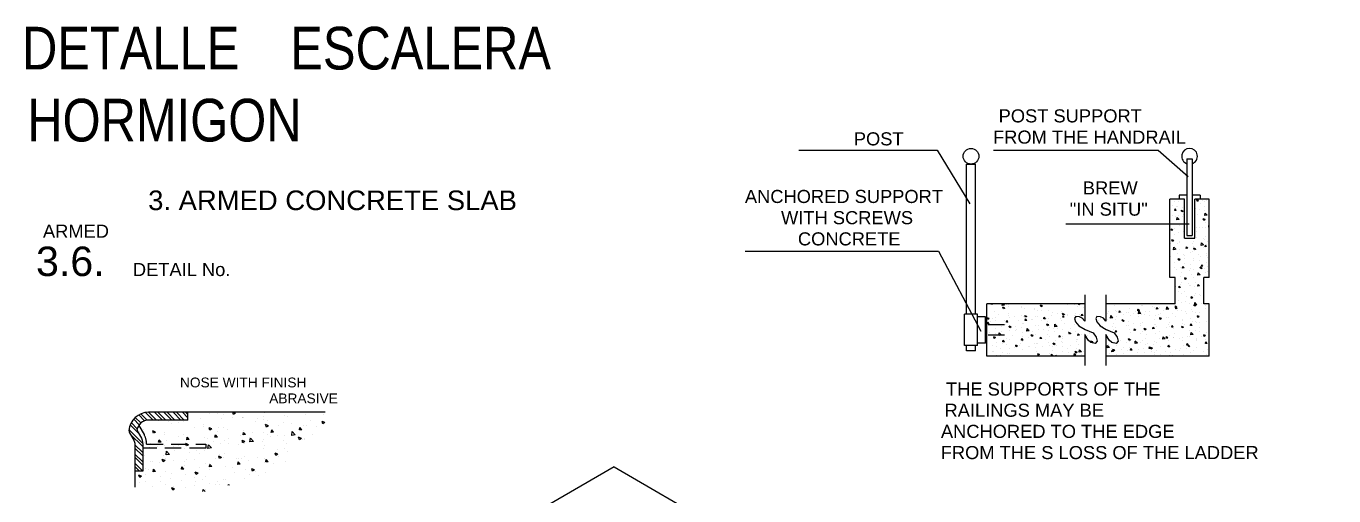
# Model space of a CAD drawing. Header units: millimetres. Extents: x 221 to 543, y -43 to 148.
# Drawn here: x 358.37 to 378.35, y 140.92 to 148.1 of the extents above; entities that cross this region are included whole.
import ezdxf
from ezdxf.enums import TextEntityAlignment as Align

# ---------------------------------------------------------------- set-up
doc = ezdxf.new("R2010")
doc.units = ezdxf.units.MM
doc.linetypes.add('HIDDEN', pattern=[0.375, 0.25, -0.125])
for name, color, linetype in [('10-SOLADOS', 15, 'Continuous'), ('ESPE', 7, 'Continuous'), ('NOTAS', 7, 'Continuous'), ('SOMBRAS', 7, 'Continuous'), ('TRAZO', 7, 'Continuous')]:
    doc.layers.add(name, color=color, linetype=linetype)
doc.styles.add('gardel', font='ARIALN.TTF')
doc.styles.add('HELV', font='HELVC-MS.SHX')
doc.styles.add('ROMAND', font='arial.ttf')

# ---------------------------------------------------------------- blocks, each defined once
blk = doc.blocks.new('*X20')
at = {"color": 0}
for p, q in [((-445.24, 421.62), (-445.24, 421.62)), ((-444.29, 421.86), (-444.29, 421.86)), ((-443.71, 421.49), (-443.71, 421.49)), ((-442.73, 421.95), (-442.73, 421.95)), ((-442.19, 420.52), (-442.19, 420.52)), ((-441.41, 421.83), (-440.71, 422.1)), ((-441.41, 421.83), (-440.91, 421.49)), ((-440.91, 421.49), (-440.71, 422.1)), ((-433.62, 421.41), (-433.62, 421.41)), ((-432.76, 419.67), (-432.76, 419.67)), ((-432.11, 421.56), (-432.11, 421.56)), ((-431.51, 420.06), (-431.51, 420.06)), ((-445.36, 418.01), (-445.36, 418.01)), ((-444.65, 416.23), (-443.87, 417.05)), ((-444.65, 416.23), (-443.76, 416.1)), ((-443.95, 414.83), (-443.95, 414.83)), ((-443.76, 416.1), (-443.87, 417.05)), ((-443.85, 414.58), (-443.15, 414.85)), ((-443.83, 418.16), (-443.83, 418.16)), ((-443.78, 419.56), (-443.78, 419.56)), ((-443.35, 414.24), (-443.15, 414.85)), ((-441.58, 418.51), (-441.58, 418.51)), ((-440.94, 416.55), (-440.94, 416.55)), ((-440.05, 418.64), (-439.96, 418.75)), ((-440.05, 418.64), (-439.96, 418.63)), ((-435.61, 416.32), (-435.61, 416.32)), ((-435.44, 417.8), (-434.74, 418.07)), ((-435.44, 417.8), (-434.95, 417.47)), ((-435.39, 415.72), (-435.39, 415.72)), ((-435.26, 419.34), (-435.26, 419.34)), ((-434.95, 417.47), (-434.74, 418.07)), ((-433.97, 414.58), (-433.19, 415.39)), ((-433.62, 416.28), (-433.62, 416.28)), ((-433.5, 419.61), (-433.5, 419.61)), ((-433.08, 414.44), (-433.19, 415.39)), ((-432.88, 418.01), (-432.4, 418.59)), ((-432.88, 418.01), (-432.28, 417.96)), ((-432.53, 415.59), (-432.53, 415.59)), ((-432.28, 417.96), (-432.4, 418.59)), ((-431.6, 416.22), (-431.6, 416.22)), ((-445.46, 412.2), (-445.36, 412.32)), ((-445.46, 411.71), (-445.24, 411.69)), ((-445.24, 411.69), (-445.36, 412.32)), ((-444.21, 414.56), (-444.21, 414.56)), ((-444.19, 413.59), (-444.19, 413.59)), ((-444.07, 411.5), (-444.07, 411.5)), ((-443.85, 414.58), (-443.35, 414.24)), ((-442.89, 411.44), (-442.89, 411.44)), ((-441.79, 411.39), (-441.79, 411.39)), ((-440.78, 410.1), (-440.78, 410.1)), ((-440.52, 411.45), (-440.52, 411.45)), ((-435.45, 409.87), (-435.45, 409.87)), ((-434.23, 412.28), (-434.23, 412.28)), ((-433.97, 414.58), (-433.08, 414.44)), ((-433.74, 412.96), (-433.74, 412.96)), ((-432.22, 410.99), (-432.22, 410.99)), ((-431.49, 410.49), (-431.01, 411.07)), ((-431.49, 410.49), (-430.9, 410.44)), ((-430.9, 410.44), (-431.01, 411.07)), ((-444.88, 406.36), (-444.88, 406.36)), ((-444.45, 404.22), (-443.97, 404.8)), ((-444.32, 404.84), (-444.32, 404.84)), ((-444.19, 408.17), (-444.19, 408.17)), ((-443.85, 404.17), (-443.97, 404.8)), ((-443.81, 406.89), (-443.81, 406.89)), ((-443.32, 404.84), (-442.54, 405.65)), ((-443.32, 404.84), (-442.43, 404.7)), ((-443.15, 407.5), (-443.15, 407.5)), ((-442.43, 404.7), (-442.54, 405.65)), ((-440.65, 407.83), (-440.65, 407.83)), ((-439.54, 406.13), (-439.54, 406.13)), ((-439.12, 405.59), (-439.12, 405.59)), ((-434.21, 405.91), (-434.21, 405.91)), ((-433.99, 406.3), (-433.99, 406.3)), ((-433.87, 409.63), (-433.87, 409.63)), ((-433.18, 405.22), (-433.18, 405.22)), ((-432.14, 408.89), (-432.14, 408.89)), ((-431.91, 406.53), (-431.21, 406.79)), ((-431.91, 406.53), (-431.41, 406.19)), ((-431.41, 406.19), (-431.21, 406.79)), ((-430.67, 405.55), (-430.67, 405.55)), ((-430.55, 409.16), (-430.55, 409.16)), ((-444.72, 399.9), (-444.72, 399.9)), ((-444.45, 404.22), (-443.85, 404.17)), ((-444.44, 401.52), (-444.44, 401.52)), ((-444.22, 400.93), (-444.22, 400.93)), ((-443.28, 403.89), (-443.28, 403.89)), ((-442.12, 400.44), (-442.12, 400.44)), ((-441.49, 401.02), (-441.49, 401.02)), ((-440.31, 403.3), (-439.61, 403.57)), ((-440.31, 403.3), (-439.81, 402.96)), ((-439.81, 402.96), (-439.61, 403.57)), ((-439.49, 404.39), (-439.49, 404.39)), ((-439.38, 399.68), (-439.38, 399.68)), ((-439.24, 402.27), (-439.24, 402.27)), ((-438.39, 401.93), (-438.39, 401.93)), ((-437.28, 403.6), (-436.8, 404.17)), ((-437.28, 403.6), (-436.68, 403.55)), ((-436.68, 403.55), (-436.8, 404.17)), ((-436.15, 400.8), (-436.15, 400.8)), ((-435.99, 399.73), (-435.99, 399.73)), ((-435.81, 401.28), (-435.81, 401.28)), ((-434.11, 402.97), (-434.11, 402.97)), ((-433.3, 401.61), (-433.3, 401.61)), ((-432.65, 403.18), (-431.87, 403.99)), ((-432.65, 403.18), (-431.76, 403.04)), ((-432.56, 402.93), (-432.56, 402.93)), ((-431.76, 403.04), (-431.87, 403.99)), ((-430.81, 400.57), (-430.81, 400.57)), ((-444.75, 396.5), (-444.75, 396.5)), ((-444.68, 394.86), (-444.68, 394.86)), ((-444.56, 398.19), (-444.56, 398.19)), ((-443.48, 395.94), (-443.48, 395.94)), ((-443.06, 396.7), (-442.58, 397.28)), ((-443.06, 396.7), (-442.47, 396.65)), ((-442.74, 396.05), (-442.04, 396.32)), ((-442.74, 396.05), (-442.25, 395.71)), ((-442.47, 396.65), (-442.58, 397.28)), ((-442.25, 395.71), (-442.04, 396.32)), ((-441.82, 398.73), (-441.82, 398.73)), ((-439.49, 395.61), (-439.49, 395.61)), ((-439.37, 398.94), (-439.37, 398.94)), ((-438.44, 397.33), (-438.44, 397.33)), ((-438.14, 395.71), (-438.14, 395.71)), ((-438, 395.23), (-438, 395.23)), ((-435.93, 397.66), (-435.93, 397.66)), ((-435.89, 396.08), (-435.41, 396.65)), ((-435.89, 396.08), (-435.29, 396.02)), ((-435.29, 396.02), (-435.41, 396.65)), ((-434.35, 396.31), (-434.35, 396.31)), ((-434.34, 399.27), (-433.64, 399.54)), ((-434.34, 399.27), (-433.84, 398.94)), ((-434.23, 399.64), (-434.23, 399.64)), ((-434.04, 399.45), (-434.04, 399.45)), ((-433.84, 398.94), (-433.64, 399.54)), ((-432.8, 395.49), (-432.8, 395.49)), ((-432.17, 396.23), (-432.17, 396.23)), ((-432.15, 398.16), (-432.15, 398.16)), ((-443.84, 394.23), (-443.84, 394.23)), ((-441.99, 393.44), (-441.22, 394.25)), ((-441.99, 393.44), (-441.1, 393.3)), ((-441.68, 389.18), (-441.19, 389.76)), ((-441.1, 393.3), (-441.22, 394.25)), ((-441.2, 389.77), (-441.2, 389.77)), ((-441.08, 389.13), (-441.19, 389.76)), ((-441.07, 393.39), (-441.07, 393.39)), ((-440.09, 390.6), (-440.09, 390.6)), ((-439.61, 392.28), (-439.61, 392.28)), ((-438.57, 393.72), (-438.57, 393.72)), ((-437.41, 390.27), (-437.41, 390.27)), ((-436.77, 392.02), (-436.07, 392.29)), ((-436.77, 392.02), (-436.28, 391.69)), ((-436.28, 391.69), (-436.07, 392.29)), ((-434.78, 394.22), (-434.78, 394.22)), ((-434.75, 390.38), (-434.75, 390.38)), ((-434.47, 392.98), (-434.47, 392.98)), ((-432.59, 390.27), (-432.59, 390.27)), ((-430.73, 392.4), (-430.54, 392.6)), ((-430.52, 392.4), (-430.54, 392.6)), ((-443.32, 389.48), (-443.32, 389.48)), ((-442.08, 385.52), (-442.08, 385.52)), ((-441.85, 386.07), (-441.85, 386.07)), ((-441.68, 389.18), (-441.08, 389.13)), ((-440.04, 386.33), (-440.04, 386.33)), ((-439.85, 385.62), (-439.85, 385.62)), ((-439.73, 388.95), (-439.73, 388.95)), ((-439.21, 384.77), (-438.51, 385.04)), ((-439.21, 384.77), (-438.71, 384.44)), ((-438.71, 384.44), (-438.51, 385.04)), ((-438.42, 389.26), (-438.42, 389.26)), ((-437.98, 389.26), (-437.98, 389.26)), ((-436.74, 385.29), (-436.74, 385.29)), ((-436.02, 387.07), (-436.02, 387.07)), ((-434.72, 386.32), (-434.72, 386.32)), ((-434.6, 389.65), (-434.6, 389.65)), ((-434.5, 388.55), (-434.02, 389.13)), ((-434.5, 388.55), (-433.91, 388.5)), ((-433.91, 388.5), (-434.02, 389.13)), ((-433.72, 387.16), (-433.72, 387.16)), ((-432.64, 389.03), (-432.64, 389.03)), ((-445.17, 381.54), (-445.17, 381.54)), ((-444.03, 380.41), (-444.03, 380.41)), ((-443.87, 381.57), (-443.87, 381.57)), ((-442.67, 382.38), (-442.67, 382.38)), ((-440.67, 382.04), (-439.89, 382.86)), ((-440.67, 382.04), (-439.78, 381.91)), ((-440.29, 381.66), (-439.81, 382.23)), ((-440.29, 381.66), (-439.69, 381.61)), ((-439.97, 382.29), (-439.97, 382.29)), ((-439.78, 381.91), (-439.89, 382.86)), ((-439.69, 381.61), (-439.81, 382.23)), ((-438.69, 380.18), (-438.69, 380.18)), ((-438.03, 382.57), (-438.03, 382.57)), ((-436.35, 383.22), (-436.35, 383.22)), ((-434.84, 383), (-434.84, 383)), ((-433.85, 383.54), (-433.85, 383.54)), ((-433.35, 379.96), (-433.35, 379.96)), ((-433.24, 380.74), (-432.54, 381.01)), ((-433.24, 380.74), (-432.74, 380.41)), ((-433.12, 381.03), (-432.63, 381.61)), ((-433.12, 381.03), (-432.52, 380.98)), ((-432.74, 380.41), (-432.54, 381.01)), ((-432.69, 380.1), (-432.69, 380.1)), ((-432.52, 380.98), (-432.63, 381.61)), ((-430, 380.39), (-429.22, 381.2)), ((-430, 380.39), (-429.11, 380.25)), ((-429.91, 380.31), (-429.91, 380.31)), ((-429.11, 380.25), (-429.22, 381.2)), ((-428.01, 379.73), (-428.01, 379.73)), ((-426.38, 380.93), (-426.38, 380.93)), ((-425.94, 380.4), (-425.46, 380.98)), ((-425.94, 380.4), (-425.35, 380.35)), ((-425.35, 380.35), (-425.46, 380.98)), ((-424.72, 381.06), (-424.72, 381.06)), ((-423.88, 381.26), (-423.88, 381.26)), ((-420.09, 381.76), (-420.09, 381.76)), ((-419.58, 381.76), (-419.58, 381.76)), ((-418.87, 379.94), (-418.17, 380.21)), ((-418.87, 379.94), (-418.37, 379.61)), ((-418.77, 379.78), (-418.29, 380.35)), ((-418.77, 379.78), (-418.17, 379.72)), ((-418.37, 379.61), (-418.17, 380.21)), ((-418.17, 379.72), (-418.29, 380.35)), ((-415.12, 380.61), (-415.12, 380.61)), ((-414.53, 382.4), (-414.53, 382.4)), ((-411.6, 379.15), (-411.12, 379.72)), ((-411, 379.1), (-411.12, 379.72)), ((-409.46, 379.82), (-409.46, 379.82)), ((-409.29, 381.61), (-409.29, 381.61)), ((-445.41, 374.88), (-445.41, 374.88)), ((-445.3, 378.44), (-445.3, 378.44)), ((-445.29, 378.21), (-445.29, 378.21)), ((-444.28, 375.6), (-444.28, 375.6)), ((-441.92, 379.07), (-441.92, 379.07)), ((-441.64, 377.52), (-440.94, 377.79)), ((-441.64, 377.52), (-441.14, 377.18)), ((-441.62, 375.33), (-441.62, 375.33)), ((-441.14, 377.18), (-440.94, 377.79)), ((-440.68, 375.1), (-440.68, 375.1)), ((-440.22, 375.63), (-440.22, 375.63)), ((-440.09, 378.96), (-440.09, 378.96)), ((-439.11, 375.66), (-439.11, 375.66)), ((-438.99, 379.27), (-438.99, 379.27)), ((-438.9, 374.14), (-438.42, 374.71)), ((-438.45, 376.6), (-438.45, 376.6)), ((-438.3, 374.09), (-438.42, 374.71)), ((-436.58, 378.84), (-436.58, 378.84)), ((-436.48, 379.6), (-436.48, 379.6)), ((-435.34, 374.88), (-435.34, 374.88)), ((-435.33, 376.16), (-435.33, 376.16)), ((-435.08, 376.34), (-435.08, 376.34)), ((-434.96, 379.67), (-434.96, 379.67)), ((-432.62, 377.6), (-432.62, 377.6)), ((-431.24, 378.62), (-431.24, 378.62)), ((-430.22, 375.41), (-430.22, 375.41)), ((-430.03, 376.98), (-430.03, 376.98)), ((-429.01, 376.99), (-429.01, 376.99)), ((-427.27, 376.72), (-426.57, 376.99)), ((-427.27, 376.72), (-426.77, 376.38)), ((-426.78, 378.6), (-426.78, 378.6)), ((-426.77, 376.38), (-426.57, 376.99)), ((-426.51, 377.32), (-426.51, 377.32)), ((-425.9, 378.39), (-425.9, 378.39)), ((-424.84, 377.73), (-424.84, 377.73)), ((-424.39, 376.41), (-424.39, 376.41)), ((-422.72, 377.81), (-422.72, 377.81)), ((-422.67, 379.51), (-422.67, 379.51)), ((-420.95, 379.6), (-420.95, 379.6)), ((-420.56, 378.16), (-420.56, 378.16)), ((-419.82, 375.1), (-419.82, 375.1)), ((-419.7, 378.43), (-419.7, 378.43)), ((-419.32, 378.73), (-418.54, 379.55)), ((-419.32, 378.73), (-418.43, 378.6)), ((-419.03, 374.7), (-419.03, 374.7)), ((-418.56, 377.41), (-418.56, 377.41)), ((-418.43, 378.6), (-418.54, 379.55)), ((-417.34, 379.28), (-417.34, 379.28)), ((-416.53, 375.03), (-416.53, 375.03)), ((-416.4, 378.65), (-416.4, 378.65)), ((-415.23, 377.94), (-415.23, 377.94)), ((-414.77, 375.74), (-414.77, 375.74)), ((-414.65, 379.07), (-414.65, 379.07)), ((-413.9, 378.98), (-413.9, 378.98)), ((-412.9, 375.92), (-412.2, 376.19)), ((-412.9, 375.92), (-412.4, 375.58)), ((-412.74, 375.53), (-412.74, 375.53)), ((-412.72, 378.41), (-412.72, 378.41)), ((-412.4, 375.58), (-412.2, 376.19)), ((-412, 379.06), (-412, 379.06)), ((-411.6, 379.15), (-411, 379.1)), ((-410.11, 379.47), (-410.11, 379.47)), ((-409.89, 377.71), (-409.89, 377.71)), ((-409.58, 376.49), (-409.58, 376.49)), ((-408.9, 374.91), (-408.9, 374.91)), ((-408.65, 377.08), (-407.87, 377.89)), ((-408.65, 377.08), (-407.76, 376.94)), ((-407.76, 376.94), (-407.87, 377.89)), ((-406.89, 379.41), (-406.89, 379.41)), ((-406.66, 378.83), (-406.66, 378.83)), ((-406.43, 376.36), (-406.43, 376.36)), ((-404.44, 377.2), (-404.44, 377.2)), ((-403.92, 376.69), (-403.92, 376.69)), ((-403.07, 375.91), (-403.07, 375.91)), ((-444.25, 371.38), (-444.25, 371.38)), ((-444.07, 370.27), (-443.37, 370.54)), ((-444.07, 370.27), (-443.58, 369.93)), ((-443.58, 369.93), (-443.37, 370.54)), ((-442.62, 369.99), (-442.62, 369.99)), ((-441.88, 373.4), (-441.88, 373.4)), ((-441.74, 371.71), (-441.74, 371.71)), ((-440.34, 372.3), (-440.34, 372.3)), ((-439.34, 370.65), (-438.56, 371.46)), ((-439.34, 370.65), (-438.45, 370.51)), ((-438.9, 374.14), (-438.3, 374.08)), ((-438.45, 370.51), (-438.56, 371.46)), ((-438.06, 369.91), (-438.06, 369.91)), ((-437.96, 372.21), (-437.96, 372.21)), ((-437.29, 369.77), (-437.29, 369.77)), ((-436.05, 374.41), (-436.05, 374.41)), ((-435.67, 373.49), (-434.97, 373.76)), ((-435.67, 373.49), (-435.17, 373.16)), ((-435.2, 373.01), (-435.2, 373.01)), ((-435.17, 373.16), (-434.97, 373.76)), ((-432.23, 370.91), (-432.23, 370.91)), ((-431.73, 373.51), (-431.25, 374.08)), ((-431.73, 373.51), (-431.13, 373.46)), ((-431.64, 373.04), (-431.64, 373.04)), ((-431.13, 373.46), (-431.25, 374.08)), ((-430.27, 370.32), (-430.27, 370.32)), ((-430.15, 373.65), (-430.15, 373.65)), ((-430, 374.65), (-430, 374.65)), ((-429.7, 369.47), (-429, 369.74)), ((-429.2, 369.13), (-429, 369.74)), ((-429.14, 373.37), (-429.14, 373.37)), ((-428.67, 368.99), (-427.89, 369.81)), ((-427.98, 369.93), (-427.98, 369.93)), ((-427.78, 368.86), (-427.89, 369.81)), ((-426.4, 371.91), (-426.4, 371.91)), ((-425.35, 373.87), (-425.35, 373.87)), ((-425.08, 371.07), (-425.08, 371.07)), ((-424.96, 374.4), (-424.96, 374.4)), ((-424.66, 374.42), (-424.66, 374.42)), ((-424.56, 372.88), (-424.07, 373.46)), ((-424.56, 372.88), (-423.96, 372.83)), ((-423.96, 372.83), (-424.07, 373.46)), ((-421.66, 370.76), (-421.66, 370.76)), ((-421.3, 372.69), (-420.6, 372.96)), ((-421.3, 372.69), (-420.8, 372.36)), ((-420.8, 372.36), (-420.6, 372.96)), ((-420.57, 372.91), (-420.57, 372.91)), ((-419.95, 371.77), (-419.95, 371.77)), ((-419.32, 374.2), (-419.32, 374.2)), ((-419.16, 371.09), (-419.16, 371.09)), ((-417.38, 372.25), (-416.9, 372.83)), ((-417.38, 372.25), (-416.79, 372.2)), ((-416.79, 372.2), (-416.9, 372.83)), ((-415.37, 371.59), (-415.37, 371.59)), ((-414.89, 372.41), (-414.89, 372.41)), ((-414.74, 373.91), (-414.74, 373.91)), ((-413.99, 373.97), (-413.99, 373.97)), ((-410.21, 371.63), (-409.73, 372.2)), ((-410.21, 371.63), (-409.61, 371.57)), ((-409.61, 371.57), (-409.73, 372.2)), ((-409.7, 373.16), (-409.7, 373.16)), ((-409.06, 372.42), (-409.06, 372.42)), ((-408.65, 373.75), (-408.65, 373.75)), ((-406.56, 372.75), (-406.56, 372.75)), ((-404.57, 373.87), (-404.57, 373.87)), ((-444.69, 367.24), (-444.2, 367.82)), ((-444.69, 367.24), (-444.09, 367.19)), ((-444.61, 364.91), (-444.61, 364.91)), ((-444.37, 367.77), (-444.37, 367.77)), ((-444.09, 367.19), (-444.2, 367.82)), ((-443.9, 368.9), (-443.9, 368.9)), ((-440.59, 368.27), (-440.59, 368.27)), ((-440.58, 365.65), (-440.58, 365.65)), ((-440.52, 368.65), (-440.52, 368.65)), ((-440.46, 368.98), (-440.46, 368.98)), ((-438.1, 366.24), (-437.4, 366.51)), ((-438.1, 366.24), (-437.61, 365.91)), ((-437.61, 365.91), (-437.4, 366.51)), ((-437.51, 366.62), (-437.03, 367.19)), ((-437.51, 366.62), (-436.92, 366.56)), ((-436.92, 366.56), (-437.03, 367.19)), ((-436.9, 365.15), (-436.9, 365.15)), ((-435.45, 366.35), (-435.45, 366.35)), ((-435.33, 369.68), (-435.33, 369.68)), ((-435.18, 368.42), (-435.18, 368.42)), ((-434.4, 365.48), (-434.4, 365.48)), ((-434.27, 369.1), (-434.27, 369.1)), ((-432.64, 364.94), (-432.64, 364.94)), ((-431.95, 369.54), (-431.95, 369.54)), ((-431.77, 369.43), (-431.77, 369.43)), ((-430.61, 365.98), (-430.61, 365.98)), ((-430.4, 366.99), (-430.4, 366.99)), ((-430.34, 365.99), (-429.86, 366.56)), ((-430.34, 365.99), (-429.74, 365.94)), ((-429.74, 365.94), (-429.86, 366.56)), ((-429.84, 368.2), (-429.84, 368.2)), ((-429.7, 369.47), (-429.2, 369.13)), ((-428.67, 368.99), (-427.78, 368.86)), ((-426.81, 365.94), (-426.81, 365.94)), ((-426.61, 369.31), (-426.61, 369.31)), ((-425.2, 367.74), (-425.2, 367.74)), ((-424.5, 367.97), (-424.5, 367.97)), ((-424.3, 366.81), (-424.3, 366.81)), ((-423.73, 365.44), (-423.03, 365.71)), ((-423.73, 365.44), (-423.24, 365.11)), ((-423.24, 365.11), (-423.03, 365.71)), ((-423.17, 365.36), (-422.69, 365.93)), ((-423.17, 365.36), (-422.57, 365.31)), ((-422.57, 365.31), (-422.69, 365.93)), ((-421.79, 367.14), (-421.79, 367.14)), ((-421.27, 369.09), (-421.27, 369.09)), ((-420.98, 366.94), (-420.98, 366.94)), ((-420.19, 365.12), (-420.19, 365.12)), ((-420.07, 368.44), (-420.07, 368.44)), ((-419.16, 367.75), (-419.16, 367.75)), ((-418.59, 364.75), (-418.59, 364.75)), ((-418, 367.34), (-417.22, 368.15)), ((-418, 367.64), (-418, 367.64)), ((-418, 367.34), (-417.11, 367.2)), ((-417.11, 367.2), (-417.22, 368.15)), ((-416, 364.73), (-415.51, 365.31)), ((-416, 364.73), (-415.4, 364.68)), ((-415.93, 368.86), (-415.93, 368.86)), ((-415.4, 364.68), (-415.51, 365.31)), ((-415.33, 368.67), (-414.63, 368.94)), ((-415.33, 368.67), (-414.83, 368.33)), ((-415.15, 367.94), (-415.15, 367.94)), ((-415.14, 365.76), (-415.14, 365.76)), ((-415.02, 369.09), (-415.02, 369.09)), ((-414.83, 368.33), (-414.63, 368.94)), ((-413.83, 367.52), (-413.83, 367.52)), ((-412.75, 365.75), (-412.75, 365.75)), ((-411.82, 364.86), (-411.82, 364.86)), ((-411.69, 368.47), (-411.69, 368.47)), ((-410.6, 368.64), (-410.6, 368.64)), ((-409.94, 366.51), (-409.94, 366.51)), ((-409.36, 364.64), (-408.66, 364.91)), ((-408.86, 364.3), (-408.66, 364.91)), ((-408.49, 367.29), (-408.49, 367.29)), ((-408.03, 365.36), (-408.03, 365.36)), ((-407.33, 365.68), (-406.55, 366.49)), ((-407.33, 365.68), (-406.44, 365.55)), ((-406.92, 366.75), (-406.92, 366.75)), ((-406.44, 365.55), (-406.55, 366.49)), ((-444.31, 362.94), (-444.31, 362.94)), ((-443.22, 364.32), (-443.22, 364.32)), ((-439.28, 364.68), (-439.28, 364.68)), ((-438.48, 363.94), (-438.48, 363.94)), ((-435.57, 363.02), (-435.57, 363.02)), ((-433.94, 364.46), (-433.94, 364.46)), ((-431.65, 362.4), (-431.43, 362.48)), ((-431.46, 362.4), (-431.43, 362.48)), ((-430.52, 363.66), (-430.52, 363.66)), ((-430.25, 362.74), (-430.25, 362.74)), ((-428.6, 364.23), (-428.6, 364.23)), ((-426.93, 362.87), (-426.93, 362.87)), ((-425.32, 364.41), (-425.32, 364.41)), ((-424.42, 363.74), (-424.42, 363.74)), ((-424.42, 363.2), (-424.42, 363.2)), ((-423.26, 364.01), (-423.26, 364.01)), ((-420.64, 363.7), (-420.64, 363.7)), ((-417.92, 363.78), (-417.92, 363.78)), ((-415.26, 362.43), (-415.26, 362.43)), ((-414.32, 364.53), (-414.32, 364.53)), ((-412.59, 363.55), (-412.59, 363.55)), ((-410.07, 363.18), (-410.07, 363.18)), ((-409.36, 364.64), (-408.86, 364.3)), ((-408.82, 364.11), (-408.34, 364.68)), ((-408.82, 364.11), (-408.23, 364.05)), ((-408.23, 364.05), (-408.34, 364.68)), ((-407.25, 363.33), (-407.25, 363.33))]:
    blk.add_line(p, q, dxfattribs=at)
blk = doc.blocks.new('*X21')
at = {"color": 0}
for p, q in [((-397.51, 381.13), (-397.51, 381.13)), ((-396.09, 382.37), (-396, 382.4)), ((-396.09, 382.37), (-395.6, 382.03)), ((-395.6, 382.03), (-395.47, 382.4)), ((-395.23, 381.41), (-395.23, 381.41)), ((-394.08, 381.92), (-394.08, 381.92)), ((-391.19, 381.97), (-391.19, 381.97)), ((-388.69, 382.3), (-388.69, 382.3)), ((-384.01, 379.93), (-384.01, 379.93)), ((-381.72, 381.57), (-381.02, 381.84)), ((-381.72, 381.57), (-381.22, 381.23)), ((-381.22, 381.23), (-381.02, 381.84)), ((-381.22, 379.68), (-381.22, 379.68)), ((-379.75, 379.92), (-379.75, 379.92)), ((-378.82, 380.68), (-378.82, 380.68)), ((-378.71, 380.01), (-378.71, 380.01)), ((-374.92, 380.51), (-374.92, 380.51)), ((-373.91, 380.92), (-373.91, 380.92)), ((-373.69, 381.38), (-373.69, 381.38)), ((-368.64, 382.03), (-368.64, 382.03)), ((-368.61, 381.34), (-368.61, 381.34)), ((-368.08, 381.92), (-368.08, 381.92)), ((-367.35, 380.77), (-366.65, 381.04)), ((-367.35, 380.77), (-366.85, 380.43)), ((-367.34, 382.36), (-367.34, 382.36)), ((-367.29, 381.85), (-366.76, 382.4)), ((-367.29, 381.85), (-366.4, 381.72)), ((-366.85, 380.43), (-366.65, 381.04)), ((-366.4, 381.72), (-366.48, 382.4)), ((-366.11, 381.67), (-366.11, 381.67)), ((-362.78, 382.28), (-362.67, 382.4)), ((-362.78, 382.28), (-362.18, 382.23)), ((-362.32, 382.17), (-362.32, 382.17)), ((-362.18, 382.23), (-362.21, 382.4)), ((-362.01, 382.14), (-362.01, 382.14)), ((-397.25, 377.89), (-396.77, 378.47)), ((-397.25, 377.89), (-396.66, 377.84)), ((-397.24, 376.91), (-397.24, 376.91)), ((-396.66, 377.84), (-396.77, 378.47)), ((-395.98, 378.38), (-395.98, 378.38)), ((-394.32, 375.26), (-394.32, 375.26)), ((-394.2, 378.59), (-394.2, 378.59)), ((-393.87, 377.04), (-393.87, 377.04)), ((-393.82, 378.02), (-393.82, 378.02)), ((-391.41, 377.91), (-391.41, 377.91)), ((-391.32, 378.35), (-391.32, 378.35)), ((-390.64, 378.15), (-390.64, 378.15)), ((-390.16, 374.91), (-390.16, 374.91)), ((-390.12, 378.34), (-389.42, 378.61)), ((-390.12, 378.34), (-389.63, 378.01)), ((-390.08, 377.27), (-389.6, 377.84)), ((-390.08, 377.27), (-389.48, 377.21)), ((-389.63, 378.01), (-389.42, 378.61)), ((-389.48, 377.21), (-389.6, 377.84)), ((-389.19, 375.96), (-389.19, 375.96)), ((-389.07, 379.29), (-389.07, 379.29)), ((-388.54, 376.81), (-388.54, 376.81)), ((-387.53, 378.85), (-387.53, 378.85)), ((-385.58, 378.91), (-385.58, 378.91)), ((-385.31, 377.93), (-385.31, 377.93)), ((-384.14, 376.6), (-384.14, 376.6)), ((-383.85, 375.74), (-383.85, 375.74)), ((-383.2, 376.59), (-383.2, 376.59)), ((-382.91, 376.64), (-382.43, 377.21)), ((-382.91, 376.64), (-382.31, 376.59)), ((-382.31, 376.59), (-382.43, 377.21)), ((-381.34, 376.07), (-381.34, 376.07)), ((-379.97, 377.7), (-379.97, 377.7)), ((-378.94, 377.35), (-378.94, 377.35)), ((-377.86, 376.36), (-377.86, 376.36)), ((-377.56, 376.57), (-377.56, 376.57)), ((-375.75, 377.54), (-375.05, 377.81)), ((-375.75, 377.54), (-375.26, 377.21)), ((-375.74, 376.01), (-375.25, 376.59)), ((-375.74, 376.01), (-375.14, 375.96)), ((-375.26, 377.21), (-375.05, 377.81)), ((-375.14, 375.96), (-375.25, 376.59)), ((-374.63, 377.48), (-374.63, 377.48)), ((-374.33, 374.95), (-374.33, 374.95)), ((-373.93, 374.73), (-373.93, 374.73)), ((-373.81, 378.06), (-373.81, 378.06)), ((-372.52, 376.13), (-372.52, 376.13)), ((-371.24, 377.4), (-371.24, 377.4)), ((-369.29, 377.25), (-369.29, 377.25)), ((-368.88, 375.37), (-368.88, 375.37)), ((-368.76, 378.7), (-368.76, 378.7)), ((-368.74, 377.73), (-368.74, 377.73)), ((-368.56, 375.38), (-368.08, 375.96)), ((-368.56, 375.38), (-367.97, 375.33)), ((-368.49, 375.95), (-368.49, 375.95)), ((-367.97, 375.33), (-368.08, 375.96)), ((-367.18, 375.91), (-367.18, 375.91)), ((-364.95, 378.22), (-364.95, 378.22)), ((-363.95, 377.03), (-363.95, 377.03)), ((-363.68, 376.12), (-363.68, 376.12)), ((-363.56, 379.45), (-363.56, 379.45)), ((-362.66, 376.95), (-362.66, 376.95)), ((-361.84, 375.68), (-361.84, 375.68)), ((-361.39, 374.76), (-360.91, 375.33)), ((-361.39, 374.76), (-360.79, 374.7)), ((-361.38, 376.74), (-360.68, 377.01)), ((-361.38, 376.74), (-360.88, 376.41)), ((-361.26, 375.11), (-361.26, 375.11)), ((-360.79, 374.7), (-360.91, 375.33)), ((-360.88, 376.41), (-360.68, 377.01)), ((-399.64, 371.18), (-399.64, 371.18)), ((-399.08, 370.13), (-399.08, 370.13)), ((-397.65, 370.95), (-397.65, 370.95)), ((-396.58, 370.46), (-396.58, 370.46)), ((-395.87, 370.37), (-395.38, 370.95)), ((-395.87, 370.37), (-395.27, 370.32)), ((-395.27, 370.32), (-395.38, 370.95)), ((-394.44, 371.93), (-394.44, 371.93)), ((-393.95, 374.41), (-393.95, 374.41)), ((-392.79, 370.96), (-392.79, 370.96)), ((-392.63, 373.07), (-392.63, 373.07)), ((-392.56, 371.09), (-391.86, 371.36)), ((-392.56, 371.09), (-392.06, 370.76)), ((-392.06, 370.76), (-391.86, 371.36)), ((-391.82, 371.95), (-391.82, 371.95)), ((-389.43, 369.75), (-389.43, 369.75)), ((-389.31, 372.63), (-389.31, 372.63)), ((-388.69, 369.74), (-388.21, 370.32)), ((-388.69, 369.74), (-388.1, 369.69)), ((-388.1, 369.69), (-388.21, 370.32)), ((-387.31, 373.77), (-386.53, 374.58)), ((-387.31, 373.77), (-386.42, 373.63)), ((-387.3, 372.85), (-387.3, 372.85)), ((-386.42, 373.63), (-386.53, 374.58)), ((-386.48, 371.79), (-386.48, 371.79)), ((-385.99, 372.95), (-385.99, 372.95)), ((-384.38, 369.94), (-384.38, 369.94)), ((-384.26, 373.27), (-384.26, 373.27)), ((-384.15, 374.32), (-383.45, 374.58)), ((-384.15, 374.32), (-383.66, 373.98)), ((-383.97, 372.12), (-383.97, 372.12)), ((-383.66, 373.98), (-383.45, 374.59)), ((-383.59, 370.75), (-383.59, 370.75)), ((-381.96, 372.62), (-381.96, 372.62)), ((-381.52, 369.12), (-381.04, 369.69)), ((-380.92, 369.06), (-381.04, 369.69)), ((-380.19, 372.62), (-380.19, 372.62)), ((-380.16, 373.95), (-380.16, 373.95)), ((-379.19, 370.69), (-379.19, 370.69)), ((-379.06, 374.02), (-379.06, 374.02)), ((-378.19, 370.29), (-377.49, 370.56)), ((-378.19, 370.29), (-377.69, 369.95)), ((-377.76, 371.75), (-377.76, 371.75)), ((-377.69, 369.95), (-377.49, 370.56)), ((-376.63, 372.11), (-375.86, 372.93)), ((-376.63, 372.11), (-375.74, 371.98)), ((-376.62, 372.39), (-376.62, 372.39)), ((-375.74, 371.98), (-375.85, 372.93)), ((-374.05, 371.4), (-374.05, 371.4)), ((-374, 369.84), (-374, 369.84)), ((-373.87, 373.45), (-373.87, 373.45)), ((-371.93, 372.75), (-371.93, 372.75)), ((-371.37, 373.78), (-371.37, 373.78)), ((-371.28, 372.17), (-371.28, 372.17)), ((-370.21, 370.34), (-370.21, 370.34)), ((-369.78, 373.52), (-369.08, 373.78)), ((-369.78, 373.52), (-369.29, 373.18)), ((-369.29, 373.18), (-369.08, 373.78)), ((-369, 372.04), (-369, 372.04)), ((-367.58, 374.28), (-367.58, 374.28)), ((-366.1, 373.76), (-366.1, 373.76)), ((-365.96, 370.46), (-365.18, 371.27)), ((-365.96, 370.46), (-365.07, 370.32)), ((-365.94, 371.94), (-365.94, 371.94)), ((-365.07, 370.32), (-365.18, 371.27)), ((-363.9, 371.17), (-363.9, 371.17)), ((-363.81, 372.79), (-363.81, 372.79)), ((-363.81, 369.49), (-363.11, 369.76)), ((-363.32, 369.15), (-363.11, 369.76)), ((-362.28, 370.26), (-362.28, 370.26)), ((-361.39, 371.5), (-361.39, 371.5)), ((-360.6, 371.72), (-360.6, 371.72)), ((-401.09, 367.75), (-401.09, 367.75)), ((-400.96, 367.87), (-400.26, 368.13)), ((-400.96, 367.87), (-400.5, 367.56)), ((-400.45, 367.56), (-400.26, 368.13)), ((-399.92, 368.19), (-399.92, 368.19)), ((-397.81, 366.84), (-397.81, 366.84)), ((-396.65, 364.03), (-395.87, 364.84)), ((-395.76, 363.89), (-395.87, 364.84)), ((-395.42, 367.02), (-395.42, 367.02)), ((-395.26, 368.75), (-395.26, 368.75)), ((-394.69, 365.27), (-394.69, 365.27)), ((-394.58, 367.96), (-394.58, 367.96)), ((-394.56, 368.6), (-394.56, 368.6)), ((-392.47, 366.62), (-392.47, 366.62)), ((-391.44, 365.25), (-391.44, 365.25)), ((-389.55, 365.98), (-389.55, 365.98)), ((-389.43, 369.3), (-389.43, 369.3)), ((-389.24, 367.74), (-389.24, 367.74)), ((-389.11, 367.85), (-389.11, 367.85)), ((-387.13, 366.39), (-387.13, 366.39)), ((-386.6, 368.18), (-386.6, 368.18)), ((-386.59, 367.06), (-385.89, 367.33)), ((-386.59, 367.06), (-386.09, 366.73)), ((-386.09, 366.73), (-385.89, 367.33)), ((-385.61, 366.25), (-385.61, 366.25)), ((-385.45, 364.73), (-385.45, 364.73)), ((-384.5, 366.62), (-384.5, 366.62)), ((-383.9, 367.51), (-383.9, 367.51)), ((-382.82, 368.68), (-382.82, 368.68)), ((-381.8, 366.17), (-381.8, 366.17)), ((-381.52, 369.12), (-380.92, 369.06)), ((-379.77, 367.25), (-379.77, 367.25)), ((-379.31, 367.37), (-379.31, 367.37)), ((-379.13, 365.56), (-379.13, 365.56)), ((-378.57, 367.28), (-378.57, 367.28)), ((-376.63, 365.89), (-376.63, 365.89)), ((-376.5, 369.51), (-376.5, 369.51)), ((-376.46, 365.94), (-376.46, 365.94)), ((-374.35, 368.49), (-373.87, 369.06)), ((-374.35, 368.49), (-373.75, 368.44)), ((-374.29, 364.74), (-374.29, 364.74)), ((-374.17, 368.07), (-374.17, 368.07)), ((-373.94, 368.25), (-373.94, 368.25)), ((-373.75, 368.44), (-373.87, 369.06)), ((-373.23, 367.06), (-373.23, 367.06)), ((-372.84, 366.39), (-372.84, 366.39)), ((-372.22, 366.26), (-371.52, 366.53)), ((-372.22, 366.26), (-371.72, 365.93)), ((-371.72, 365.93), (-371.52, 366.53)), ((-371.12, 365.72), (-371.12, 365.72)), ((-369.24, 365.38), (-369.24, 365.38)), ((-369.12, 368.71), (-369.12, 368.71)), ((-368.11, 369.25), (-368.11, 369.25)), ((-367.89, 366.83), (-367.89, 366.83)), ((-367.18, 367.86), (-366.69, 368.44)), ((-367.18, 367.86), (-366.58, 367.81)), ((-366.58, 367.81), (-366.69, 368.44)), ((-366.53, 367.22), (-366.53, 367.22)), ((-365.78, 365.49), (-365.78, 365.49)), ((-364.05, 366.13), (-364.05, 366.13)), ((-364.02, 367.55), (-364.02, 367.55)), ((-363.93, 369.46), (-363.93, 369.46)), ((-363.81, 369.49), (-363.32, 369.15)), ((-362.55, 366.61), (-362.55, 366.61)), ((-397.27, 364.25), (-397.27, 364.25)), ((-396.65, 364.03), (-395.76, 363.89)), ((-396.57, 362.88), (-396.57, 362.88)), ((-394.99, 363.84), (-394.29, 364.11)), ((-394.99, 363.84), (-394.49, 363.5)), ((-394.49, 363.5), (-394.29, 364.11)), ((-394.48, 362.85), (-394, 363.42)), ((-394.48, 362.85), (-393.88, 362.8)), ((-393.88, 362.8), (-394, 363.42)), ((-391.74, 363.9), (-391.74, 363.9)), ((-391.23, 362.65), (-391.23, 362.65)), ((-389.67, 362.65), (-389.67, 362.65)), ((-389.23, 364.23), (-389.23, 364.23)), ((-387.15, 362.4), (-386.82, 362.8)), ((-386.75, 362.4), (-386.82, 362.8)), ((-385.95, 362.4), (-385.2, 363.18)), ((-385.89, 362.43), (-385.89, 362.43)), ((-385.11, 362.4), (-385.2, 363.18)), ((-384.62, 363.29), (-384.62, 363.29)), ((-380.62, 363.04), (-379.92, 363.31)), ((-380.62, 363.04), (-380.12, 362.7)), ((-380.12, 362.7), (-379.92, 363.31)), ((-379.43, 364.04), (-379.43, 364.04)), ((-375.47, 362.45), (-375.47, 362.45)), ((-369.16, 363.28), (-369.16, 363.28)), ((-368.52, 363.29), (-368.52, 363.29)), ((-366.65, 363.61), (-366.65, 363.61)), ((-365.82, 362.4), (-365.55, 362.51)), ((-365.58, 362.4), (-365.55, 362.51)), ((-364.17, 362.8), (-364.17, 362.8)), ((-362.87, 364.11), (-362.87, 364.11)), ((-362.69, 364.29), (-362.69, 364.29))]:
    blk.add_line(p, q, dxfattribs=at)
blk = doc.blocks.new('*X22')
at = {"color": 0}
for p, q in [((-98.76, 415.64), (-96.64, 417.75)), ((-98.76, 416.89), (-97.89, 417.75)), ((-97.36, 414.75), (-94.36, 417.75)), ((-96.11, 414.75), (-93.11, 417.75)), ((-93.82, 414.75), (-90.82, 417.75)), ((-92.57, 414.75), (-89.57, 417.75)), ((-90.29, 414.75), (-87.29, 417.75)), ((-89.04, 414.75), (-86.04, 417.75)), ((-86.75, 414.75), (-83.75, 417.75)), ((-85.5, 414.75), (-82.59, 417.66)), ((-83.24, 414.72), (-80.81, 417.16)), ((-82.23, 414.49), (-79.98, 416.74)), ((-80.79, 413.65), (-78.66, 415.77)), ((-80.18, 413), (-78.05, 415.13)), ((-81.48, 405.88), (-76.29, 411.08)), ((-80.13, 409.52), (-76.73, 412.92)), ((-79.41, 411.48), (-77.12, 413.78)), ((-81.49, 404.62), (-76.76, 409.35)), ((-81.49, 402.34), (-78.49, 405.34)), ((-81.49, 401.09), (-78.49, 404.09)), ((-81.49, 398.8), (-78.49, 401.8)), ((-81.49, 397.55), (-78.49, 400.55)), ((-81.49, 395.26), (-78.49, 398.26)), ((-80.25, 395.25), (-78.49, 397.01))]:
    blk.add_line(p, q, dxfattribs=at)
blk = doc.blocks.new('*X23')
at = {"color": 0}
for p, q in [((-150.52, 416.73), (-150.52, 416.73)), ((-143.55, 416.89), (-143.55, 416.89)), ((-136.83, 415.99), (-136.83, 415.99)), ((-135.54, 416.55), (-135.54, 416.55)), ((-129.03, 414.68), (-129.03, 414.68)), ((-128.09, 417.49), (-128.09, 417.49)), ((-127.63, 414.88), (-127.63, 414.88)), ((-127.53, 416.22), (-127.53, 416.22)), ((-125.27, 415.18), (-125.27, 415.18)), ((-119.93, 415.94), (-119.93, 415.94)), ((-119.59, 415.92), (-119.59, 415.92)), ((-119.52, 415.88), (-119.52, 415.88)), ((-116.89, 417.45), (-116.11, 417.75)), ((-116.89, 417.45), (-116.15, 416.95)), ((-116.15, 416.95), (-115.88, 417.75)), ((-115.75, 415.7), (-115.75, 415.7)), ((-112.35, 416.9), (-112.35, 416.9)), ((-111.52, 415.54), (-111.52, 415.54)), ((-110.12, 417.17), (-110.12, 417.17)), ((-107, 417.2), (-107, 417.2)), ((-106.36, 417.67), (-106.36, 417.67)), ((-103.51, 415.2), (-103.51, 415.2)), ((-151.05, 413.81), (-150, 414.22)), ((-151.05, 413.81), (-150.31, 413.31)), ((-150.31, 413.31), (-150, 414.22)), ((-147.94, 412.19), (-147.94, 412.19)), ((-145.58, 414.49), (-145.58, 414.49)), ((-144.18, 412.69), (-144.18, 412.69)), ((-143, 412.8), (-143, 412.8)), ((-142.27, 411.09), (-141.55, 411.95)), ((-142.27, 411.09), (-141.38, 411.01)), ((-141.99, 411.2), (-141.99, 411.2)), ((-141.38, 411.01), (-141.55, 411.95)), ((-139.79, 409.12), (-138.62, 410.34)), ((-138.45, 408.91), (-138.62, 410.34)), ((-138.5, 413.43), (-138.5, 413.43)), ((-135.42, 413.76), (-135.42, 413.76)), ((-133.24, 412.7), (-133.24, 412.7)), ((-131.51, 410.15), (-130.79, 411.01)), ((-131.51, 410.15), (-130.62, 410.07)), ((-130.62, 410.07), (-130.79, 411.01)), ((-129.5, 412.61), (-128.45, 413.02)), ((-129.5, 412.61), (-128.75, 412.11)), ((-128.75, 412.11), (-128.45, 413.02)), ((-127.81, 409.89), (-127.81, 409.89)), ((-124.49, 414.2), (-124.49, 414.2)), ((-123.54, 410.01), (-123.54, 410.01)), ((-120.76, 409.21), (-120.03, 410.07)), ((-120.11, 410.94), (-120.11, 410.94)), ((-119.86, 409.13), (-120.03, 410.07)), ((-114.06, 411.25), (-114.06, 411.25)), ((-112.53, 411.9), (-112.53, 411.9)), ((-110.31, 411.75), (-110.31, 411.75)), ((-110.02, 410.45), (-110.02, 410.45)), ((-107.94, 411.41), (-106.89, 411.81)), ((-107.94, 411.41), (-107.19, 410.91)), ((-107.19, 410.91), (-106.89, 411.81)), ((-104.74, 413.03), (-104.74, 413.03)), ((-104.63, 412.5), (-104.63, 412.5)), ((-101.27, 411.95), (-101.27, 411.95)), ((-97.04, 414.08), (-97.04, 414.08)), ((-95.15, 413.74), (-95.15, 413.74)), ((-92.52, 413.46), (-92.52, 413.46)), ((-91.4, 414.24), (-91.4, 414.24)), ((-89.65, 410.05), (-89.65, 410.05)), ((-87.5, 414.52), (-87.5, 414.52)), ((-86.38, 410.21), (-85.33, 410.61)), ((-86.38, 410.21), (-85.64, 409.71)), ((-85.64, 409.71), (-85.33, 410.61)), ((-81.86, 411.18), (-81.86, 411.18)), ((-80.19, 410.32), (-80.19, 410.32)), ((-146.47, 409.23), (-146.47, 409.23)), ((-143.31, 407.21), (-143.31, 407.21)), ((-143.18, 407.8), (-143.18, 407.8)), ((-142.45, 407.52), (-142.45, 407.52)), ((-142.1, 407.77), (-141.05, 408.18)), ((-142.1, 407.77), (-141.35, 407.27)), ((-141.35, 407.27), (-141.05, 408.18)), ((-139.79, 409.12), (-138.45, 408.91)), ((-138.46, 408.89), (-138.46, 408.89)), ((-136.26, 405.95), (-136.26, 405.95)), ((-135.6, 408.76), (-135.6, 408.76)), ((-135.3, 406.87), (-135.3, 406.87)), ((-132.97, 408.77), (-132.97, 408.77)), ((-130.45, 408.55), (-130.45, 408.55)), ((-129.22, 409.26), (-129.22, 409.26)), ((-127.99, 404.89), (-127.99, 404.89)), ((-127.51, 407.45), (-127.51, 407.45)), ((-127.29, 406.54), (-127.29, 406.54)), ((-123.78, 406.64), (-122.61, 407.86)), ((-123.78, 406.64), (-122.44, 406.43)), ((-122.44, 406.43), (-122.61, 407.86)), ((-122.45, 408.21), (-122.45, 408.21)), ((-120.76, 409.21), (-119.86, 409.13)), ((-120.54, 406.57), (-119.49, 406.98)), ((-120.54, 406.57), (-119.8, 406.07)), ((-120.29, 405.95), (-120.29, 405.95)), ((-119.8, 406.07), (-119.49, 406.98)), ((-119.28, 406.2), (-119.28, 406.2)), ((-118.76, 408.95), (-118.76, 408.95)), ((-118.01, 405.34), (-118.01, 405.34)), ((-114.44, 407.87), (-114.44, 407.87)), ((-114.26, 405.83), (-114.26, 405.83)), ((-112.72, 406.91), (-112.72, 406.91)), ((-111.28, 405.86), (-111.28, 405.86)), ((-110, 408.27), (-109.27, 409.13)), ((-110, 408.27), (-109.1, 408.19)), ((-109.1, 408.19), (-109.27, 409.13)), ((-108.57, 406.58), (-108.57, 406.58)), ((-107.77, 404.16), (-106.6, 405.37)), ((-106.43, 403.95), (-106.6, 405.37)), ((-106.43, 407.54), (-106.43, 407.54)), ((-104.93, 408.03), (-104.93, 408.03)), ((-103.27, 405.52), (-103.27, 405.52)), ((-99.24, 407.32), (-98.52, 408.19)), ((-99.24, 407.32), (-98.34, 407.25)), ((-99.1, 407.83), (-99.1, 407.83)), ((-98.99, 405.37), (-97.94, 405.77)), ((-98.99, 405.37), (-98.24, 404.87)), ((-98.34, 407.25), (-98.51, 408.19)), ((-98.42, 407.2), (-98.42, 407.2)), ((-98.24, 404.87), (-97.94, 405.77)), ((-97.22, 409.09), (-97.22, 409.09)), ((-95.35, 408.32), (-95.35, 408.32)), ((-95.26, 405.18), (-95.26, 405.18)), ((-90.42, 406.86), (-90.42, 406.86)), ((-89.83, 405.06), (-89.83, 405.06)), ((-89.66, 409.07), (-89.66, 409.07)), ((-88.48, 406.38), (-87.76, 407.25)), ((-88.48, 406.38), (-87.58, 406.31)), ((-87.58, 406.31), (-87.76, 407.25)), ((-87.25, 404.84), (-87.25, 404.84)), ((-84.39, 406.01), (-84.39, 406.01)), ((-82.41, 406.52), (-82.41, 406.52)), ((-82.04, 406.18), (-82.04, 406.18)), ((-136.92, 402.85), (-136.92, 402.85)), ((-135.78, 403.77), (-135.78, 403.77)), ((-133.44, 400.93), (-133.44, 400.93)), ((-133.16, 403.34), (-133.16, 403.34)), ((-133.15, 401.73), (-132.1, 402.14)), ((-133.15, 401.73), (-132.4, 401.23)), ((-132.4, 401.23), (-132.1, 402.14)), ((-129.43, 398.87), (-128.71, 399.73)), ((-128.54, 398.79), (-128.71, 399.73)), ((-128.18, 399.9), (-128.18, 399.9)), ((-127.48, 404.09), (-127.48, 404.09)), ((-125.43, 400.59), (-125.43, 400.59)), ((-120.47, 400.96), (-120.47, 400.96)), ((-119.38, 400), (-119.38, 400)), ((-118.2, 399.92), (-118.2, 399.92)), ((-117.42, 400.25), (-117.42, 400.25)), ((-112.9, 401.92), (-112.9, 401.92)), ((-112.52, 400.66), (-112.52, 400.66)), ((-111.59, 400.53), (-110.54, 400.94)), ((-111.59, 400.53), (-110.84, 400.03)), ((-110.84, 400.03), (-110.54, 400.94)), ((-110.64, 401.5), (-110.64, 401.5)), ((-109.42, 399.91), (-109.42, 399.91)), ((-107.77, 404.16), (-106.43, 403.95)), ((-105.11, 403.04), (-105.11, 403.04)), ((-103.05, 401.91), (-103.05, 401.91)), ((-101.89, 403), (-101.89, 403)), ((-99.29, 402.41), (-99.29, 402.41)), ((-98.29, 399.71), (-98.29, 399.71)), ((-97.41, 404.1), (-97.41, 404.1)), ((-93.61, 403.15), (-93.61, 403.15)), ((-93.14, 404.51), (-93.14, 404.51)), ((-91.76, 401.67), (-90.59, 402.89)), ((-91.76, 401.67), (-90.43, 401.47)), ((-90.43, 401.47), (-90.59, 402.89)), ((-90.03, 399.33), (-88.98, 399.74)), ((-90.01, 400.06), (-90.01, 400.06)), ((-89.55, 401.21), (-89.55, 401.21)), ((-89.29, 398.83), (-88.98, 399.74)), ((-84.14, 404.4), (-84.14, 404.4)), ((-82.22, 401.19), (-82.22, 401.19)), ((-135.97, 398.78), (-135.97, 398.78)), ((-131.43, 398.17), (-131.43, 398.17)), ((-129.43, 398.87), (-128.54, 398.79)), ((-128.36, 394.91), (-128.36, 394.91)), ((-128.13, 398.5), (-128.13, 398.5)), ((-124.54, 395.21), (-124.54, 395.21)), ((-124.19, 395.7), (-123.14, 396.1)), ((-124.19, 395.7), (-123.45, 395.19)), ((-123.45, 395.19), (-123.14, 396.1)), ((-121.96, 399.42), (-121.96, 399.42)), ((-120.66, 395.96), (-120.66, 395.96)), ((-118.67, 397.92), (-117.95, 398.79)), ((-118.67, 397.92), (-117.78, 397.85)), ((-117.78, 397.85), (-117.95, 398.79)), ((-116.47, 394.75), (-116.47, 394.75)), ((-115.79, 396.71), (-115.79, 396.71)), ((-113.08, 396.92), (-113.08, 396.92)), ((-107.92, 396.98), (-107.19, 397.85)), ((-107.92, 396.98), (-107.02, 396.9)), ((-107.02, 396.9), (-107.19, 397.85)), ((-107.04, 398.21), (-107.04, 398.21)), ((-106.99, 396), (-106.99, 396)), ((-105.29, 398.05), (-105.29, 398.05)), ((-103.24, 396.49), (-103.24, 396.49)), ((-102.64, 394.49), (-101.59, 394.9)), ((-101.89, 393.99), (-101.59, 394.9)), ((-101.41, 399.57), (-101.41, 399.57)), ((-97.59, 399.1), (-97.59, 399.1)), ((-97.56, 397.24), (-97.56, 397.24)), ((-97.16, 396.04), (-96.43, 396.9)), ((-97.16, 396.04), (-96.26, 395.96)), ((-96.26, 395.96), (-96.43, 396.9)), ((-93.4, 399.23), (-93.4, 399.23)), ((-90.19, 395.07), (-90.19, 395.07)), ((-90.03, 399.33), (-89.29, 398.83)), ((-88.08, 398.48), (-88.08, 398.48)), ((-86.4, 395.1), (-85.67, 395.96)), ((-86.4, 395.1), (-85.5, 395.02)), ((-85.5, 395.02), (-85.67, 395.96)), ((-85.39, 398.9), (-85.39, 398.9)), ((-84.33, 398.98), (-84.33, 398.98)), ((-83.82, 395.96), (-83.82, 395.96)), ((-82.4, 396.2), (-82.4, 396.2)), ((-125.9, 393.51), (-125.9, 393.51)), ((-122.15, 394), (-122.15, 394)), ((-120.34, 392.58), (-120.34, 392.58)), ((-114.64, 389.89), (-114.19, 390.06)), ((-114.28, 389.78), (-114.19, 390.06)), ((-113.26, 391.93), (-113.26, 391.93)), ((-112.34, 392.25), (-112.34, 392.25)), ((-110.94, 390.08), (-110.94, 390.08)), ((-110.06, 391.46), (-110.06, 391.46)), ((-109.17, 390.23), (-109.17, 390.23)), ((-107.18, 390.57), (-107.18, 390.57)), ((-105.47, 393.05), (-105.47, 393.05)), ((-104.33, 391.91), (-104.33, 391.91)), ((-102.64, 394.49), (-101.89, 393.99)), ((-101.5, 391.32), (-101.5, 391.32)), ((-101.31, 392.96), (-101.31, 392.96)), ((-101.17, 389.89), (-101.17, 389.89)), ((-97.77, 394.11), (-97.77, 394.11)), ((-96.32, 391.57), (-96.32, 391.57)), ((-92.57, 394.46), (-92.57, 394.46)), ((-92.03, 392.57), (-92.03, 392.57)), ((-90.38, 390.08), (-90.38, 390.08)), ((-88.31, 391.23), (-88.31, 391.23)), ((-88.27, 393.06), (-88.27, 393.06)), ((-82.59, 393.81), (-82.59, 393.81)), ((-82.59, 391.2), (-82.59, 391.2)), ((-81.08, 393.29), (-80.03, 393.7)), ((-81.08, 393.29), (-80.33, 392.79)), ((-80.33, 392.79), (-80.03, 393.7)), ((-80.31, 390.89), (-80.31, 390.89)), ((-105.65, 388.06), (-105.65, 388.06)), ((-105.33, 387.53), (-104.61, 388.28)), ((-104.52, 387.47), (-104.61, 388.28)), ((-97.95, 389.12), (-97.95, 389.12)), ((-93.68, 388.45), (-92.63, 388.86)), ((-93.68, 388.45), (-92.94, 387.95)), ((-93.16, 389.55), (-93.16, 389.55)), ((-92.94, 387.95), (-92.63, 388.86)), ((-85.15, 389.22), (-85.15, 389.22))]:
    blk.add_line(p, q, dxfattribs=at)

msp = doc.modelspace()

# ---------------------------------------------------------------- linework, layer by layer
at = {"layer": 'NOTAS'}
for points in [[(370.174, 146.203), (372.29, 146.203), (372.786, 145.384)], [(373.148, 146.203), (375.664, 146.203), (376.121, 145.803)], [(374.253, 145.079), (376.14, 145.079)], [(369.355, 144.66), (372.309, 144.66), (372.957, 143.441)]]:
    msp.add_lwpolyline(points, dxfattribs=at)
at = {"layer": 'TRAZO'}
for p, q in [((372.735, 143.698), (372.735, 145.991)), ((372.735, 145.991), (372.875, 145.991)), ((372.875, 143.698), (372.875, 145.991)), ((376.105, 146.071), (376.105, 144.898)), ((376.105, 146.071), (376.185, 146.071)), ((376.185, 146.071), (376.185, 144.898)), ((375.985, 145.518), (375.985, 145.458)), ((376.105, 145.518), (375.985, 145.518)), ((376.305, 145.518), (376.185, 145.518)), ((376.305, 145.518), (376.305, 145.458)), ((375.845, 144.258), (375.845, 145.458)), ((376.065, 145.458), (375.845, 145.458)), ((376.065, 144.858), (376.065, 145.458)), ((376.445, 145.458), (376.225, 145.458)), ((376.225, 144.858), (376.225, 145.458)), ((376.445, 144.258), (376.445, 145.458)), ((376.105, 144.898), (376.185, 144.898)), ((376.065, 144.858), (376.225, 144.858)), ((375.925, 144.258), (375.845, 144.258)), ((375.925, 143.858), (375.925, 144.258)), ((376.445, 144.258), (376.365, 144.258)), ((376.365, 143.858), (376.365, 144.258)), ((372.705, 143.218), (372.705, 143.698)), ((372.905, 143.698), (372.705, 143.698)), ((372.905, 143.218), (372.905, 143.698)), ((373.045, 143.058), (373.045, 143.858)), ((374.545, 143.858), (373.045, 143.858)), ((375.925, 143.858), (374.867, 143.858)), ((376.445, 143.858), (376.365, 143.858)), ((376.445, 143.058), (376.445, 143.858)), ((373.025, 143.658), (372.905, 143.658)), ((373.025, 143.258), (373.025, 143.658)), ((372.905, 143.218), (372.705, 143.218)), ((372.735, 143.138), (372.735, 143.218)), ((372.875, 143.138), (372.735, 143.138)), ((372.875, 143.138), (372.875, 143.218)), ((373.025, 143.258), (372.905, 143.258)), ((374.545, 143.058), (373.045, 143.058)), ((376.445, 143.058), (374.867, 143.058)), ((360.838, 142.08), (360.838, 142.2)), ((360.148, 141.3), (360.028, 141.3)), ((367.35, 141.364), (365.445, 140.264)), ((367.35, 141.364), (378.349, 135.013))]:
    msp.add_line(p, q, dxfattribs=at)
at = {"layer": 'TRAZO', "linetype": 'HIDDEN'}
for p, q in [((373.318, 143.538), (372.99, 143.538)), ((373.318, 143.378), (372.99, 143.378))]:
    msp.add_line(p, q, dxfattribs=at)
at = {"layer": 'TRAZO'}
for points in [[(374.545, 143.996), (374.545, 143.592), (374.505, 143.639), (374.464, 143.658), (374.407, 143.665), (374.388, 143.633), (374.404, 143.583), (374.454, 143.522), (374.549, 143.465), (374.67, 143.412), (374.717, 143.348), (374.733, 143.288), (374.701, 143.253), (374.635, 143.266), (374.594, 143.304), (374.545, 143.386), (374.545, 142.914)], [(374.867, 143.996), (374.867, 143.592), (374.827, 143.639), (374.786, 143.658), (374.729, 143.665), (374.71, 143.633), (374.726, 143.583), (374.777, 143.522), (374.872, 143.465), (374.992, 143.412), (375.039, 143.348), (375.055, 143.288), (375.024, 143.253), (374.957, 143.266), (374.916, 143.304), (374.867, 143.386), (374.867, 142.914)]]:
    msp.add_lwpolyline(points, dxfattribs=at)
for points in [[(362.938, 142.2), (360.238, 142.2, 0.395725), (359.938, 141.919, 0.147847), (359.946, 141.885), (360.012, 141.772, -0.131652), (360.028, 141.712), (360.028, 141.055)], [(360.838, 142.08), (360.238, 142.08, 0.368722), (360.06, 141.928), (360.116, 141.832, -0.131652), (360.148, 141.712), (360.148, 141.3)]]:
    msp.add_lwpolyline(points, format="xyb", dxfattribs=at)
at = {"layer": 'TRAZO', "linetype": 'HIDDEN'}
msp.add_lwpolyline([(360.088, 142), (360.168, 141.862, -0.131652), (360.208, 141.712), (361.111, 141.712), (361.111, 141.652), (360.148, 141.652)], format="xyb", dxfattribs=at)
at = {"layer": 'TRAZO'}
msp.add_circle((372.805, 146.111), 0.12, dxfattribs=at)
msp.add_arc((376.145, 146.111), 0.12, 289.4712, 250.5288, dxfattribs=at)

# ---------------------------------------------------------------- block references
at = {"layer": 'SOMBRAS', "xscale": -0.03999999999996362, "yscale": 0.04000000000002046, "zscale": 0.04000000000000001}
for name, p in [('*X20', (358.627, 128.562)), ('*X21', (358.627, 128.562)), ('*X22', (356.888, 125.49)), ('*X23', (356.888, 125.49))]:
    msp.add_blockref(name, p, dxfattribs=at)

# ---------------------------------------------------------------- texts
at = {"layer": '10-SOLADOS', "color": 7, "ltscale": 0.1, "style": 'gardel'}
for tag, p in [('DETALLE', (359.964, 147.763)), ('ESCALERA', (364.395, 147.763)), ('HORMIGON', (360.479, 146.663))]:
    msp.add_attdef(tag, text='', height=0.652, dxfattribs=at).set_placement(p, align=Align.MIDDLE)
at = {"layer": 'ESPE'}
for s, height, style, p in [('3. ARMED CONCRETE SLAB', 0.3, 'HELV', (365.866, 145.288)), ('ARMED', 0.2, 'ROMAND', (359.632, 144.867)), ('3.6.', 0.45, 'HELV', (359.566, 144.281)), ('DETAIL No.', 0.2, 'ROMAND', (361.488, 144.281))]:
    msp.add_text(s, height=height, dxfattribs=dict(at, style=style)).set_placement(p, align=Align.RIGHT)
at = {"layer": 'NOTAS', "style": 'HELV'}
for s, height, p in [('POST SUPPORT', 0.2, (373.227, 146.628)), ('POST ', 0.2, (371.014, 146.277)), ('FROM THE HANDRAIL', 0.2, (373.141, 146.304)), ('BREW', 0.2, (374.514, 145.527)), ('ANCHORED SUPPORT', 0.2, (369.35, 145.397)), ('WITH SCREWS', 0.2, (369.902, 145.073)), ('"IN SITU"', 0.2, (374.314, 145.203)), ('CONCRETE', 0.2, (370.16, 144.749)), ('NOSE WITH FINISH', 0.15, (360.717, 142.58)), ('ABRASIVE', 0.15, (362.081, 142.337)), ('THE SUPPORTS OF THE', 0.2, (372.423, 142.455)), ('RAILINGS MAY BE', 0.2, (372.4, 142.131)), ('ANCHORED TO THE EDGE', 0.2, (372.345, 141.808)), ('FROM THE S LOSS OF THE LADDER', 0.2, (372.342, 141.484))]:
    msp.add_text(s, height=height, dxfattribs=at).set_placement(p)

doc.saveas('drawing.dxf')
